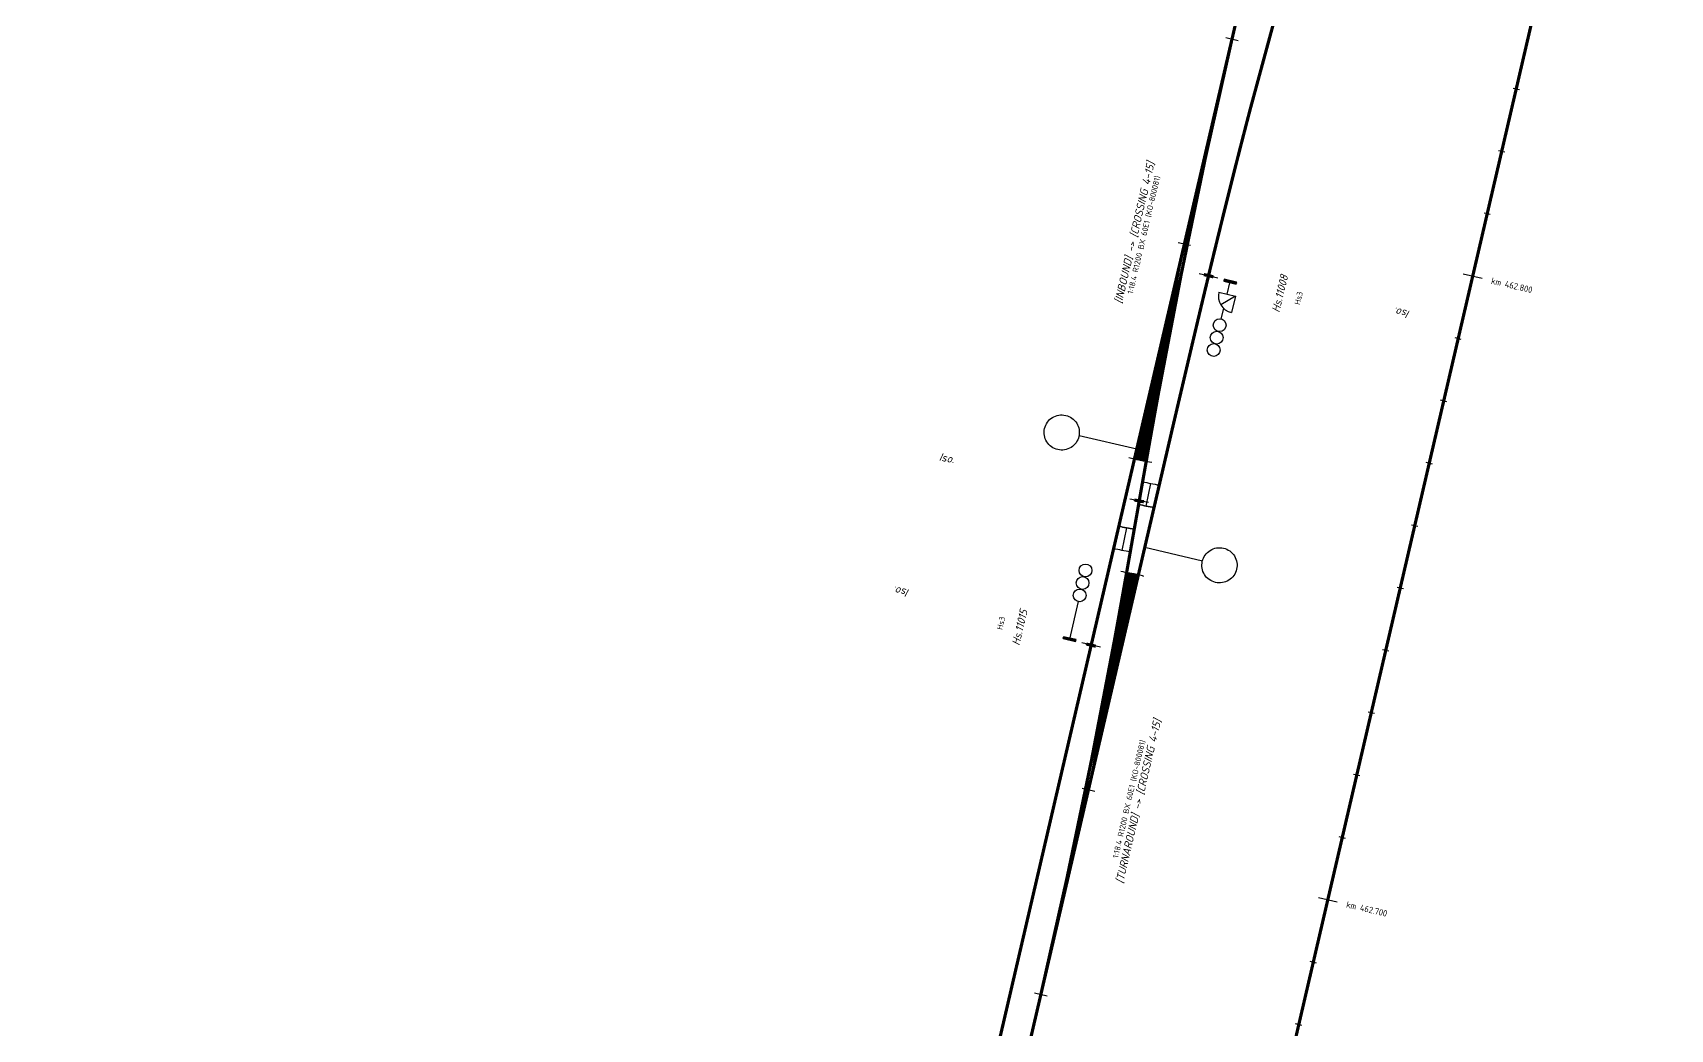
# Model space of a CAD drawing. Header units: metres. Extents: x 3897055 to 3898291, y -5462367 to -5461157.
# Drawn here: x 3897483.5 to 3897739.3, y -5461847 to -5461691.4 of the extents above; entities that cross this region are included whole.
import ezdxf
from ezdxf.enums import TextEntityAlignment as Align

# ---------------------------------------------------------------- set-up
doc = ezdxf.new("R2010")
doc.units = ezdxf.units.M
doc.linetypes.add('RC-SOLID', pattern=[1, 1])
doc.layers.get('0').update_dxf_attribs({"color": 211})
for name, color, linetype in [('JBTFE__INNSETTINGSPUNKT', 62, 'Continuous'), ('JBTFE_ANNOTATIONS_TVDSECTION', 7, 'Continuous'), ('JBTOB__INFO', 4, 'Continuous'), ('JBTOB__KO_SPV', 2, 'Continuous'), ('JBTOB__KO_SPV_KORTSVILLEPARTI_FRA_BK', 62, 'Continuous'), ('JBTOB__KO_SPV_LANGSVILLEPARTI_FRA_BK', 62, 'Continuous'), ('JBTOB__KO_SPV_SENTERLINJER', 62, 'Continuous'), ('JBTOB__NAVN', 2, 'Continuous'), ('JBTOB__SPV_TYPE', 2, 'Continuous'), ('JBTOB_KO_SPV', 2, 'Continuous'), ('JBTSI_SA_SKJ', 2, 'Continuous'), ('JBTSI_SA_SPF', 2, 'Continuous'), ('RC_SYMBOLFRAMES', 7, 'Continuous')]:
    doc.layers.add(name, color=color, linetype=linetype)
for name, color, linetype, true_color in [('JBTFE_ANNOTATIONS_MILEAGE', 2, 'Continuous', 0xffff00), ('JBTOB_KO_SPO', 2, 'Continuous', 0xffff00), ('JBTSI__INFO', 4, 'Continuous', 0x00ffff), ('JBTSI__NAVN', 2, 'Continuous', 0xffff00), ('JBTSI_SA_SIG', 2, 'Continuous', 0xffff00)]:
    doc.layers.add(name, color=color, linetype=linetype, true_color=true_color)
doc.styles.add('ISO', font='iso3098.shx')
doc.styles.add('RC-STANDARD', font='iso3098.shx')

# ---------------------------------------------------------------- blocks, each defined once
blk = doc.blocks.new('NO-BN-2D-JBTOB-CONNECTION-SWITCH-18.40-R1200-H-60E1-BX-1')
at = {"color": 0, "linetype": 'ByBlock', "lineweight": -2, "transparency": 16777216}
for p, q in [((0, 1), (0, -1)), ((0, 0), (32.83, 0)), ((32.83, 1), (32.83, -1))]:
    blk.add_line(p, q, dxfattribs=at)
at = {"color": 0, "linetype": 'Continuous', "lineweight": -2, "transparency": 16777216}
for p, q in [((32.86, 0), (32.86, 0)), ((33.13, 0), (33.14, 0.02)), ((33.4, 0), (33.43, 0.03)), ((33.67, 0), (33.71, 0.05)), ((33.94, 0), (34, 0.06)), ((34.2, 0), (34.28, 0.08)), ((34.47, 0), (34.57, 0.09)), ((34.74, 0), (34.85, 0.11)), ((35.01, 0), (35.14, 0.13)), ((35.28, 0), (35.42, 0.14)), ((35.55, 0), (35.71, 0.16)), ((35.82, 0), (35.99, 0.17)), ((36.09, 0), (36.28, 0.19)), ((36.36, 0), (36.56, 0.2)), ((36.63, 0), (36.85, 0.22)), ((36.9, 0), (37.13, 0.23)), ((37.17, 0), (37.42, 0.25)), ((37.44, 0), (37.7, 0.26)), ((37.71, 0), (37.99, 0.28)), ((37.98, 0), (38.27, 0.3)), ((38.25, 0), (38.56, 0.31)), ((38.52, 0), (38.84, 0.33)), ((38.78, 0), (39.13, 0.34)), ((39.05, 0), (39.41, 0.36)), ((39.32, 0), (39.7, 0.37)), ((39.59, 0), (39.98, 0.39)), ((39.86, 0), (40.27, 0.4)), ((40.13, 0), (40.55, 0.42)), ((40.4, 0), (40.84, 0.44)), ((40.67, 0), (41.12, 0.45)), ((40.94, 0), (41.41, 0.47)), ((41.21, 0), (41.69, 0.48)), ((41.48, 0), (41.98, 0.5)), ((41.75, 0), (42.26, 0.51)), ((42.02, 0), (42.55, 0.53)), ((42.29, 0), (42.83, 0.54)), ((42.56, 0), (43.12, 0.56)), ((42.83, 0), (43.4, 0.57)), ((43.1, 0), (43.69, 0.59)), ((43.36, 0), (43.97, 0.61)), ((43.63, 0), (44.26, 0.62)), ((43.9, 0), (44.54, 0.64)), ((44.17, 0), (44.82, 0.65)), ((44.44, 0), (45.11, 0.67)), ((44.71, 0), (45.39, 0.68)), ((44.98, 0), (45.68, 0.7)), ((45.25, 0), (45.96, 0.71)), ((45.52, 0), (46.25, 0.73)), ((45.79, 0), (46.53, 0.74)), ((46.06, 0), (46.82, 0.76)), ((46.33, 0), (47.1, 0.78)), ((46.6, 0), (47.39, 0.79)), ((46.87, 0), (47.67, 0.81)), ((47.14, 0), (47.96, 0.82)), ((47.41, 0), (48.24, 0.84)), ((47.68, 0), (48.53, 0.85)), ((47.94, 0), (48.81, 0.87)), ((48.21, 0), (49.1, 0.88)), ((48.48, 0), (49.38, 0.9)), ((48.75, 0), (49.67, 0.92)), ((49.02, 0), (49.95, 0.93)), ((49.29, 0), (50.24, 0.95)), ((49.56, 0), (50.52, 0.96)), ((49.83, 0), (50.81, 0.98)), ((50.1, 0), (51.09, 0.99)), ((50.37, 0), (51.38, 1.01)), ((50.64, 0), (51.66, 1.02)), ((50.91, 0), (51.95, 1.04)), ((51.18, 0), (52.23, 1.05)), ((51.45, 0), (52.52, 1.07)), ((51.72, 0), (52.8, 1.09)), ((51.99, 0), (53.09, 1.1)), ((52.26, 0), (53.37, 1.12)), ((52.52, 0), (53.66, 1.13)), ((52.79, 0), (53.94, 1.15)), ((53.06, 0), (54.23, 1.16)), ((53.33, 0), (54.51, 1.18)), ((53.6, 0), (54.8, 1.19)), ((53.87, 0), (55.08, 1.21)), ((54.14, 0), (55.37, 1.22)), ((54.41, 0), (55.65, 1.24)), ((54.68, 0), (55.94, 1.26)), ((54.95, 0), (56.22, 1.27)), ((55.22, 0), (56.51, 1.29)), ((55.49, 0), (56.79, 1.3)), ((55.76, 0), (57.08, 1.32)), ((56.03, 0), (57.36, 1.33)), ((56.3, 0), (57.64, 1.35)), ((56.57, 0), (57.93, 1.36)), ((56.84, 0), (58.21, 1.38)), ((57.1, 0), (58.5, 1.4)), ((57.37, 0), (58.78, 1.41)), ((57.64, 0), (59.07, 1.43)), ((57.91, 0), (59.35, 1.44)), ((58.18, 0), (59.64, 1.46)), ((58.45, 0), (59.92, 1.47)), ((58.72, 0), (60.21, 1.49)), ((58.99, 0), (60.49, 1.5)), ((59.26, 0), (60.78, 1.52)), ((59.53, 0), (61.06, 1.53)), ((59.8, 0), (61.35, 1.55)), ((60.07, 0), (61.63, 1.57)), ((60.34, 0), (61.92, 1.58)), ((60.61, 0), (62.2, 1.6)), ((60.88, 0), (62.49, 1.61)), ((61.15, 0), (62.77, 1.63)), ((61.41, 0), (63.06, 1.64)), ((61.68, 0), (63.34, 1.66)), ((61.95, 0), (63.63, 1.67)), ((62.22, 0), (63.91, 1.69)), ((62.49, 0), (64.2, 1.7)), ((62.76, 0), (64.48, 1.72)), ((63.03, 0), (64.77, 1.74)), ((63.3, 0), (65.05, 1.75)), ((63.57, 0), (65.34, 1.77)), ((63.84, 0), (65.62, 1.78)), ((64.11, 0), (65.91, 1.8)), ((64.38, 0), (66.19, 1.81)), ((64.65, 0), (66.48, 1.83)), ((64.92, 0), (66.76, 1.84)), ((65.19, 0), (67.05, 1.86)), ((65.46, 0), (67.21, 1.76)), ((65.73, 0), (67.23, 1.5)), ((65.99, 0), (67.24, 1.24)), ((66.26, 0), (67.24, 0.98)), ((66.53, 0), (67.25, 0.72)), ((66.8, 0), (67.26, 0.45)), ((67.07, 0), (67.26, 0.18))]:
    blk.add_line(p, q, dxfattribs=at)
at = {"color": 0, "linetype": 'ByBlock', "lineweight": -2, "transparency": 16777216, "flags": 128}
for points in [[(32.83, 0), (67.26, 0, 0.013574), (67.21, 1.87)], [(67.26, 0, 0.013574), (67.21, 1.87), (67.21, 1.87, -0.013574), (67.26, 0)]]:
    blk.add_lwpolyline(points, format="xyb", close=True, dxfattribs=at)
at = {"color": 0, "linetype": 'ByBlock', "lineweight": -2, "transparency": 16777216}
for start, end in [(0, 4.6108), (358.5, 0)]:
    blk.add_arc((32.83, 0), 34.43, start, end, dxfattribs=at)
at = {"layer": 'JBTOB__KO_SPV_KORTSVILLEPARTI_FRA_BK', "linetype": 'ByBlock', "lineweight": -2, "transparency": 16777216}
blk.add_line((78.02, 1.23), (81.62, 1.32), dxfattribs=at)
at = {"layer": 'JBTOB__KO_SPV_KORTSVILLEPARTI_FRA_BK', "linetype": 'ByBlock', "lineweight": -2, "transparency": 16777216, "flags": 128}
blk.add_lwpolyline([(78.04, 0, 0.013574), (77.97, 2.45), (81.57, 2.65, -0.013574), (81.64, 0)], format="xyb", close=True, dxfattribs=at)
at = {"layer": 'JBTOB__KO_SPV_LANGSVILLEPARTI_FRA_BK', "linetype": 'ByBlock', "lineweight": -2, "transparency": 16777216, "flags": 128}
blk.add_lwpolyline([(67.26, 0, 0.013574), (67.21, 1.87), (77.97, 2.45, -0.013574), (78.04, 0)], format="xyb", close=True, dxfattribs=at)
at = {"layer": 'JBTOB__KO_SPV_SENTERLINJER', "linetype": 'ByBlock', "lineweight": -2, "transparency": 16777216, "flags": 128}
blk.add_lwpolyline([(0, 0, 0.013897), (67.21, 1.87), (67.21, 1.87)], format="xyb", dxfattribs=at)
blk.add_lwpolyline([(0, 0), (67.26, 0)], dxfattribs=at)
blk = doc.blocks.new('*Z5')
at = {"layer": 'JBTOB__KO_SPV', "color": 0, "linetype": 'ByBlock', "lineweight": -2, "transparency": 16777216}
blk.add_blockref('NO-BN-2D-JBTOB-CONNECTION-SWITCH-18.40-R1200-H-60E1-BX-1', (0, 0), dxfattribs=at)
at = {"layer": 'JBTOB__INFO', "color": 0, "linetype": 'ByBlock', "lineweight": -2, "transparency": 16777216, "style": 'ISO'}
blk.add_attdef('OBJEKTINFO', text='', height=0.9, dxfattribs=at).set_placement((32.829, -11), align=Align.MIDDLE_CENTER)
at = {"layer": 'JBTOB__NAVN', "color": 0, "linetype": 'ByBlock', "lineweight": -2, "transparency": 16777216, "style": 'ISO', "oblique": 15}
blk.add_attdef('OBJEKTNAVN', text='', height=1.25, dxfattribs=at).set_placement((32.829, -8), align=Align.MIDDLE_CENTER)
at = {"layer": 'JBTOB__SPV_TYPE', "color": 0, "linetype": 'ByBlock', "lineweight": -2, "transparency": 16777216, "style": 'ISO'}
blk.add_attdef('BETEGNELSE', text='', height=0.9, dxfattribs=at).set_placement((32.829, -6.5), align=Align.MIDDLE_CENTER)
blk = doc.blocks.new('NO-BN-2D-JBTOB-CONNECTION-SWITCH-18.40-R1200-H-60E1-BX-3')
at = {"color": 0, "linetype": 'Continuous', "lineweight": -2, "transparency": 16777216}
for p, q in [((-53.06, 0), (-54.23, -1.16)), ((-52.52, 0), (-53.66, -1.13)), ((-52.26, 0), (-53.37, -1.12)), ((-51.99, 0), (-53.09, -1.1)), ((-51.72, 0), (-52.8, -1.09)), ((-51.45, 0), (-52.52, -1.07)), ((-51.18, 0), (-52.23, -1.05)), ((-50.91, 0), (-51.95, -1.04)), ((-50.64, 0), (-51.66, -1.02)), ((-50.37, 0), (-51.38, -1.01)), ((-50.1, 0), (-51.09, -0.99)), ((-49.83, 0), (-50.81, -0.98)), ((-49.56, 0), (-50.52, -0.96)), ((-49.29, 0), (-50.24, -0.95)), ((-49.02, 0), (-49.95, -0.93)), ((-48.75, 0), (-49.67, -0.92)), ((-48.48, 0), (-49.38, -0.9)), ((-48.21, 0), (-49.1, -0.88)), ((-47.94, 0), (-48.81, -0.87)), ((-47.68, 0), (-48.53, -0.85)), ((-47.41, 0), (-48.24, -0.84)), ((-47.14, 0), (-47.96, -0.82)), ((-46.87, 0), (-47.67, -0.81)), ((-46.6, 0), (-47.39, -0.79)), ((-46.33, 0), (-47.1, -0.78)), ((-46.06, 0), (-46.82, -0.76)), ((-45.79, 0), (-46.53, -0.74)), ((-45.52, 0), (-46.25, -0.73)), ((-45.25, 0), (-45.96, -0.71)), ((-44.98, 0), (-45.68, -0.7)), ((-44.71, 0), (-45.39, -0.68)), ((-44.44, 0), (-45.11, -0.67)), ((-44.17, 0), (-44.82, -0.65)), ((-43.9, 0), (-44.54, -0.64)), ((-43.63, 0), (-44.26, -0.62)), ((-43.36, 0), (-43.97, -0.61)), ((-43.1, 0), (-43.69, -0.59)), ((-42.83, 0), (-43.4, -0.57)), ((-42.56, 0), (-43.12, -0.56)), ((-42.29, 0), (-42.83, -0.54)), ((-37.98, 0), (-38.27, -0.3)), ((-37.44, 0), (-37.7, -0.26)), ((-37.17, 0), (-37.42, -0.25)), ((-36.9, 0), (-37.13, -0.23)), ((-36.63, 0), (-36.85, -0.22)), ((-36.36, 0), (-36.56, -0.2)), ((-36.09, 0), (-36.28, -0.19)), ((-35.82, 0), (-35.99, -0.17)), ((-35.55, 0), (-35.71, -0.16)), ((-35.28, 0), (-35.42, -0.14)), ((-34.74, 0), (-34.85, -0.11)), ((-66.8, 0), (-67.26, -0.45)), ((-67.07, 0), (-67.26, -0.18)), ((-66.53, 0), (-67.25, -0.72)), ((-65.99, 0), (-67.24, -1.24)), ((-66.26, 0), (-67.24, -0.98)), ((-65.73, 0), (-67.23, -1.5)), ((-65.46, 0), (-67.21, -1.76)), ((-65.19, 0), (-67.05, -1.86)), ((-64.92, 0), (-66.76, -1.84)), ((-64.65, 0), (-66.48, -1.83)), ((-64.38, 0), (-66.19, -1.81)), ((-64.11, 0), (-65.91, -1.8)), ((-63.84, 0), (-65.62, -1.78)), ((-63.57, 0), (-65.34, -1.77)), ((-63.3, 0), (-65.05, -1.75)), ((-63.03, 0), (-64.77, -1.74)), ((-62.76, 0), (-64.48, -1.72)), ((-62.49, 0), (-64.2, -1.7)), ((-62.22, 0), (-63.91, -1.69)), ((-61.95, 0), (-63.63, -1.67)), ((-61.68, 0), (-63.34, -1.66)), ((-61.41, 0), (-63.06, -1.64)), ((-61.15, 0), (-62.77, -1.63)), ((-60.88, 0), (-62.49, -1.61)), ((-60.61, 0), (-62.2, -1.6)), ((-60.34, 0), (-61.92, -1.58)), ((-60.07, 0), (-61.63, -1.57)), ((-59.8, 0), (-61.35, -1.55)), ((-59.53, 0), (-61.06, -1.53)), ((-59.26, 0), (-60.78, -1.52)), ((-58.99, 0), (-60.49, -1.5)), ((-58.72, 0), (-60.21, -1.49)), ((-58.45, 0), (-59.92, -1.47)), ((-58.18, 0), (-59.64, -1.46)), ((-57.91, 0), (-59.35, -1.44)), ((-57.64, 0), (-59.07, -1.43)), ((-57.37, 0), (-58.78, -1.41)), ((-57.1, 0), (-58.5, -1.4)), ((-56.84, 0), (-58.21, -1.38)), ((-56.57, 0), (-57.93, -1.36)), ((-56.3, 0), (-57.64, -1.35)), ((-56.03, 0), (-57.36, -1.33)), ((-55.76, 0), (-57.08, -1.32)), ((-55.49, 0), (-56.79, -1.3)), ((-55.22, 0), (-56.51, -1.29)), ((-54.95, 0), (-56.22, -1.27)), ((-54.68, 0), (-55.94, -1.26)), ((-54.41, 0), (-55.65, -1.24)), ((-54.14, 0), (-55.37, -1.22)), ((-53.87, 0), (-55.08, -1.21)), ((-53.6, 0), (-54.8, -1.19)), ((-53.33, 0), (-54.51, -1.18)), ((-52.79, 0), (-53.94, -1.15)), ((-42.02, 0), (-42.55, -0.53)), ((-41.75, 0), (-42.26, -0.51)), ((-41.48, 0), (-41.98, -0.5)), ((-41.21, 0), (-41.69, -0.48)), ((-40.94, 0), (-41.41, -0.47)), ((-40.67, 0), (-41.12, -0.45)), ((-40.4, 0), (-40.84, -0.44)), ((-40.13, 0), (-40.55, -0.42)), ((-39.86, 0), (-40.27, -0.4)), ((-39.59, 0), (-39.98, -0.39)), ((-39.32, 0), (-39.7, -0.37)), ((-39.05, 0), (-39.41, -0.36)), ((-38.78, 0), (-39.13, -0.34)), ((-38.52, 0), (-38.84, -0.33)), ((-38.25, 0), (-38.56, -0.31)), ((-37.71, 0), (-37.99, -0.28)), ((-35.01, 0), (-35.14, -0.13)), ((-34.47, 0), (-34.57, -0.09)), ((-34.2, 0), (-34.28, -0.08)), ((-33.94, 0), (-34, -0.06)), ((-33.67, 0), (-33.71, -0.05)), ((-33.4, 0), (-33.43, -0.03)), ((-33.13, 0), (-33.14, -0.02)), ((-32.86, 0), (-32.86, 0))]:
    blk.add_line(p, q, dxfattribs=at)
at = {"color": 0, "linetype": 'ByBlock', "lineweight": -2, "transparency": 16777216}
for p, q in [((-32.83, -1), (-32.83, 1)), ((0, 0), (-32.83, 0)), ((0, -1), (0, 1))]:
    blk.add_line(p, q, dxfattribs=at)
at = {"color": 0, "linetype": 'ByBlock', "lineweight": -2, "transparency": 16777216, "flags": 128}
for points in [[(-32.83, 0), (-67.26, 0, 0.013574), (-67.21, -1.87)], [(-67.26, 0, 0.013574), (-67.21, -1.87), (-67.21, -1.87, -0.013574), (-67.26, 0)]]:
    blk.add_lwpolyline(points, format="xyb", close=True, dxfattribs=at)
at = {"color": 0, "linetype": 'ByBlock', "lineweight": -2, "transparency": 16777216}
for start, end in [(178.5, 180), (180, 184.6108)]:
    blk.add_arc((-32.83, 0), 34.43, start, end, dxfattribs=at)
at = {"layer": 'JBTOB__KO_SPV_KORTSVILLEPARTI_FRA_BK', "linetype": 'ByBlock', "lineweight": -2, "transparency": 16777216}
blk.add_line((-78.02, -1.23), (-81.62, -1.32), dxfattribs=at)
at = {"layer": 'JBTOB__KO_SPV_KORTSVILLEPARTI_FRA_BK', "linetype": 'ByBlock', "lineweight": -2, "transparency": 16777216, "flags": 128}
blk.add_lwpolyline([(-78.04, 0, 0.013574), (-77.97, -2.45), (-81.57, -2.65, -0.013574), (-81.64, 0)], format="xyb", close=True, dxfattribs=at)
at = {"layer": 'JBTOB__KO_SPV_LANGSVILLEPARTI_FRA_BK', "linetype": 'ByBlock', "lineweight": -2, "transparency": 16777216, "flags": 128}
blk.add_lwpolyline([(-67.26, 0, 0.013574), (-67.21, -1.87), (-77.97, -2.45, -0.013574), (-78.04, 0)], format="xyb", close=True, dxfattribs=at)
at = {"layer": 'JBTOB__KO_SPV_SENTERLINJER', "linetype": 'ByBlock', "lineweight": -2, "transparency": 16777216, "flags": 128}
blk.add_lwpolyline([(0, 0), (-67.26, 0)], dxfattribs=at)
blk.add_lwpolyline([(0, 0, 0.013897), (-67.21, -1.87), (-67.21, -1.87)], format="xyb", dxfattribs=at)
blk = doc.blocks.new('*Z10')
at = {"layer": 'JBTOB__KO_SPV', "color": 0, "linetype": 'ByBlock', "lineweight": -2, "transparency": 16777216}
blk.add_blockref('NO-BN-2D-JBTOB-CONNECTION-SWITCH-18.40-R1200-H-60E1-BX-3', (0, 0), dxfattribs=at)
at = {"layer": 'JBTOB__INFO', "color": 0, "linetype": 'ByBlock', "lineweight": -2, "transparency": 16777216, "style": 'ISO'}
blk.add_attdef('OBJEKTINFO', text='', height=0.9, dxfattribs=at).set_placement((-32.829, 11), align=Align.MIDDLE_CENTER)
at = {"layer": 'JBTOB__NAVN', "color": 0, "linetype": 'ByBlock', "lineweight": -2, "transparency": 16777216, "style": 'ISO', "oblique": 15}
blk.add_attdef('OBJEKTNAVN', text='', height=1.25, dxfattribs=at).set_placement((-32.829, 8), align=Align.MIDDLE_CENTER)
at = {"layer": 'JBTOB__SPV_TYPE', "color": 0, "linetype": 'ByBlock', "lineweight": -2, "transparency": 16777216, "style": 'ISO'}
blk.add_attdef('BETEGNELSE', text='', height=0.9, dxfattribs=at).set_placement((-32.829, 6.5), align=Align.MIDDLE_CENTER)
blk = doc.blocks.new('NO-BN-2D-JBTSI-TOGDETEKSJON-EN-STREK-ISOLERT-SKJOET')
at = {"color": 0, "linetype": 'ByBlock', "lineweight": -2, "transparency": 16777216}
blk.add_line((0, -2.25), (0, 0.75), dxfattribs=at)
blk = doc.blocks.new('NO-BN-2D-INSERTION-POINT')
at = {"layer": 'JBTFE__INNSETTINGSPUNKT', "linetype": 'ByBlock', "lineweight": -2, "transparency": 16777216}
for p, q in [((-0.05, 0), (0.05, 0)), ((0, -0.05), (0, 0.05))]:
    blk.add_line(p, q, dxfattribs=at)
blk.add_circle((0, 0), 0.05, dxfattribs=at)
blk = doc.blocks.new('*Z29')
at = {"color": 0, "linetype": 'ByBlock', "lineweight": -2, "transparency": 16777216}
blk.add_blockref('NO-BN-2D-INSERTION-POINT', (0, 0), dxfattribs=at)
at = {"color": 0, "linetype": 'ByBlock', "lineweight": -2, "transparency": 16777216, "rotation": 0.09063775686572008}
blk.add_blockref('NO-BN-2D-JBTSI-TOGDETEKSJON-EN-STREK-ISOLERT-SKJOET', (0, 0), dxfattribs=at)
at = {"layer": 'JBTSI__INFO', "color": 0, "linetype": 'ByBlock', "lineweight": -2, "transparency": 16777216, "style": 'ISO'}
blk.add_attdef('OBJEKTINFO', text='', height=0.9, rotation=270, dxfattribs=at).set_placement((-1.4, 30), align=Align.MIDDLE_CENTER)
at = {"layer": 'JBTSI__NAVN', "color": 0, "linetype": 'ByBlock', "lineweight": -2, "transparency": 16777216, "style": 'ISO', "oblique": 15}
blk.add_attdef('OBJEKTNAVN', text='', height=1.25, rotation=270, dxfattribs=at).set_placement((1.4, 30), align=Align.MIDDLE_CENTER)
blk = doc.blocks.new('*Z30')
at = {"color": 0, "linetype": 'ByBlock', "lineweight": -2, "transparency": 16777216}
blk.add_blockref('NO-BN-2D-INSERTION-POINT', (0, 0), dxfattribs=at)
at = {"color": 0, "linetype": 'ByBlock', "lineweight": -2, "transparency": 16777216, "rotation": 179.9999999109757}
blk.add_blockref('NO-BN-2D-JBTSI-TOGDETEKSJON-EN-STREK-ISOLERT-SKJOET', (0, 0), dxfattribs=at)
at = {"layer": 'JBTSI__INFO', "color": 0, "linetype": 'ByBlock', "lineweight": -2, "transparency": 16777216, "style": 'ISO'}
blk.add_attdef('OBJEKTINFO', text='', height=0.9, rotation=270, dxfattribs=at).set_placement((-1.4, -30), align=Align.MIDDLE_CENTER)
at = {"layer": 'JBTSI__NAVN', "color": 0, "linetype": 'ByBlock', "lineweight": -2, "transparency": 16777216, "style": 'ISO', "oblique": 15}
blk.add_attdef('OBJEKTNAVN', text='', height=1.25, rotation=270, dxfattribs=at).set_placement((1.4, -30), align=Align.MIDDLE_CENTER)
blk = doc.blocks.new('*Z56')
at = {"layer": 'RC_SYMBOLFRAMES', "color": 0, "linetype": 'Continuous', "transparency": 16777216}
blk.add_lwpolyline([(0, 12), (0, 2.75)], dxfattribs=at)
blk.add_lwpolyline([(-0.1, 2.75, -0.414214), (2.65, 0), (2.65, 0, -0.414214), (-0.1, -2.75, -0.414214), (-2.85, 0), (-2.85, 0, -0.414214), (-0.1, 2.75)], format="xyb", close=True, dxfattribs=at)
at = {"layer": 'JBTSI__INFO', "color": 0, "linetype": 'ByBlock', "lineweight": -2, "transparency": 16777216, "style": 'ISO'}
blk.add_attdef('OBJEKTINFO', text='', height=0.9, rotation=270, dxfattribs=at).set_placement((-1.4, -30), align=Align.MIDDLE_CENTER)
at = {"layer": 'JBTSI__NAVN', "color": 0, "linetype": 'ByBlock', "lineweight": -2, "transparency": 16777216, "style": 'ISO', "oblique": 15}
blk.add_attdef('OBJEKTNAVN', text='', height=1.25, rotation=270, dxfattribs=at).set_placement((1.4, -30), align=Align.MIDDLE_CENTER)
blk = doc.blocks.new('*Z57')
at = {"color": 0, "linetype": 'ByBlock', "lineweight": -2, "transparency": 16777216}
for name in ['NO-BN-2D-INSERTION-POINT', 'NO-BN-2D-JBTSI-TOGDETEKSJON-EN-STREK-ISOLERT-SKJOET']:
    blk.add_blockref(name, (0, 0), dxfattribs=at)
at = {"layer": 'JBTSI__INFO', "color": 0, "linetype": 'ByBlock', "lineweight": -2, "transparency": 16777216, "style": 'ISO'}
blk.add_attdef('OBJEKTINFO', text='', height=0.9, rotation=270, dxfattribs=at).set_placement((-1.4, 30), align=Align.MIDDLE_CENTER)
at = {"layer": 'JBTSI__NAVN', "color": 0, "linetype": 'ByBlock', "lineweight": -2, "transparency": 16777216, "style": 'ISO', "oblique": 15}
blk.add_attdef('OBJEKTNAVN', text='', height=1.25, rotation=270, dxfattribs=at).set_placement((1.4, 30), align=Align.MIDDLE_CENTER)
blk = doc.blocks.new('*Z58', base_point=(304770.23, 6702976.87))
at = {"color": 0}
for p, q in [((304810.61, 6703042.57), (304811.23, 6703041.79)), ((304802.81, 6703036.31), (304803.44, 6703035.53)), ((304794.39, 6703030.82), (304796.27, 6703028.48)), ((304787.23, 6703023.78), (304787.85, 6703023)), ((304779.43, 6703017.51), (304780.06, 6703016.73)), ((304771.64, 6703011.24), (304772.26, 6703010.47)), ((304763.84, 6703004.98), (304764.47, 6703004.2)), ((304756.05, 6702998.71), (304756.68, 6702997.93)), ((304748.26, 6702992.45), (304748.88, 6702991.67)), ((304740.46, 6702986.18), (304741.09, 6702985.4)), ((304732.67, 6702979.92), (304733.3, 6702979.14)), ((304724.88, 6702973.65), (304725.5, 6702972.87)), ((304716.46, 6702968.16), (304718.34, 6702965.82)), ((304709.29, 6702961.12), (304709.92, 6702960.34)), ((304701.5, 6702954.85), (304702.12, 6702954.07)), ((304693.7, 6702948.59), (304694.33, 6702947.81))]:
    blk.add_line(p, q, dxfattribs=at)
at = {"color": 0, "char_height": 1, "attachment_point": 4, "rotation": 128.7992, "style": 'RC-STANDARD'}
for s, insert in [('km 462.700', (304793.45, 6703031.99)), ('km 462.800', (304715.52, 6702969.33))]:
    blk.add_mtext(s, dxfattribs=dict(at, insert=insert))
blk = doc.blocks.new('NO-BN-2D-JBTSI-SIGNAL-20-HS3')
at = {"color": 0, "linetype": 'ByBlock', "lineweight": -2, "transparency": 16777216}
blk.add_line((0, 6), (0, 0), dxfattribs=at)
at = {"color": 0, "linetype": 'Continuous', "lineweight": -2, "transparency": 16777216}
for p, q in [((-0.71, -0.15), (-1, 0.14)), ((-0.76, -0.15), (-1, 0.09)), ((-0.8, -0.15), (-1, 0.05)), ((-0.85, -0.15), (-1, 0)), ((-0.67, -0.15), (-0.97, 0.15)), ((-0.62, -0.15), (-0.92, 0.15)), ((-0.58, -0.15), (-0.88, 0.15)), ((-0.53, -0.15), (-0.83, 0.15)), ((-0.49, -0.15), (-0.79, 0.15)), ((-0.44, -0.15), (-0.74, 0.15)), ((-0.4, -0.15), (-0.7, 0.15)), ((-0.35, -0.15), (-0.65, 0.15)), ((-0.31, -0.15), (-0.61, 0.15)), ((-0.26, -0.15), (-0.56, 0.15)), ((-0.22, -0.15), (-0.52, 0.15)), ((-0.17, -0.15), (-0.47, 0.15)), ((-0.13, -0.15), (-0.43, 0.15)), ((-0.08, -0.15), (-0.38, 0.15)), ((-0.04, -0.15), (-0.34, 0.15)), ((0.01, -0.15), (-0.29, 0.15)), ((0.05, -0.15), (-0.25, 0.15)), ((0.1, -0.15), (-0.2, 0.15)), ((0.14, -0.15), (-0.16, 0.15)), ((0.18, -0.15), (-0.12, 0.15)), ((0.23, -0.15), (-0.07, 0.15)), ((0.27, -0.15), (-0.03, 0.15)), ((0.32, -0.15), (0.02, 0.15)), ((0.36, -0.15), (0.06, 0.15)), ((0.41, -0.15), (0.11, 0.15)), ((0.45, -0.15), (0.15, 0.15)), ((0.5, -0.15), (0.2, 0.15)), ((0.54, -0.15), (0.24, 0.15)), ((0.59, -0.15), (0.29, 0.15)), ((0.63, -0.15), (0.33, 0.15)), ((0.68, -0.15), (0.38, 0.15)), ((0.72, -0.15), (0.42, 0.15)), ((0.77, -0.15), (0.47, 0.15)), ((0.81, -0.15), (0.51, 0.15)), ((0.86, -0.15), (0.56, 0.15)), ((0.9, -0.15), (0.6, 0.15)), ((0.95, -0.15), (0.65, 0.15)), ((0.99, -0.15), (0.69, 0.15)), ((1, -0.11), (0.74, 0.15)), ((1, -0.07), (0.78, 0.15)), ((1, -0.02), (0.83, 0.15)), ((1, 0.02), (0.87, 0.15)), ((1, 0.07), (0.92, 0.15)), ((1, 0.11), (0.96, 0.15)), ((-0.89, -0.15), (-1, -0.04)), ((-0.94, -0.15), (-1, -0.09)), ((-0.98, -0.15), (-1, -0.13))]:
    blk.add_line(p, q, dxfattribs=at)
at = {"color": 0, "linetype": 'ByBlock', "lineweight": -2, "transparency": 16777216}
blk.add_lwpolyline([(1, -0.15), (1, 0.15), (-1, 0.15), (-1, -0.15)], close=True, dxfattribs=at)
for centre in [(0, 11), (0, 9), (0, 7)]:
    blk.add_circle(centre, 1, dxfattribs=at)
blk = doc.blocks.new('*Z73')
at = {"color": 0, "linetype": 'ByBlock', "lineweight": -2, "transparency": 16777216, "rotation": 269.9999999997398}
blk.add_blockref('NO-BN-2D-JBTSI-SIGNAL-20-HS3', (0, 0), dxfattribs=at)
at = {"color": 0, "linetype": 'ByBlock', "lineweight": -2, "transparency": 16777216}
blk.add_blockref('NO-BN-2D-INSERTION-POINT', (0, 0), dxfattribs=at)
at = {"layer": 'JBTSI__INFO', "color": 0, "linetype": 'ByBlock', "lineweight": -2, "transparency": 16777216, "style": 'ISO'}
blk.add_attdef('OBJEKTINFO', text='', height=0.9, dxfattribs=at).set_placement((0, 11), align=Align.MIDDLE_CENTER)
at = {"layer": 'JBTSI__NAVN', "color": 0, "linetype": 'ByBlock', "lineweight": -2, "transparency": 16777216, "style": 'ISO', "oblique": 15}
blk.add_attdef('OBJEKTNAVN', text='', height=1.25, dxfattribs=at).set_placement((0, 8), align=Align.MIDDLE_CENTER)
blk = doc.blocks.new('NO-BN-2D-JBTSI-SIGNAL-20-HS3-DS')
at = {"color": 0, "linetype": 'ByBlock', "lineweight": -2, "transparency": 16777216}
for p, q in [((0, 6), (0, 4.31)), ((-1.33, 2), (-1.33, 4.67)), ((-1.33, 2), (0.55, 3.89)), ((1.33, 2), (-1.33, 2)), ((0, 2), (0, 0))]:
    blk.add_line(p, q, dxfattribs=at)
at = {"color": 0, "linetype": 'Continuous', "lineweight": -2, "transparency": 16777216}
for p, q in [((-0.71, -0.15), (-1, 0.14)), ((-0.76, -0.15), (-1, 0.09)), ((-0.8, -0.15), (-1, 0.05)), ((-0.85, -0.15), (-1, 0)), ((-0.67, -0.15), (-0.97, 0.15)), ((-0.62, -0.15), (-0.92, 0.15)), ((-0.58, -0.15), (-0.88, 0.15)), ((-0.53, -0.15), (-0.83, 0.15)), ((-0.49, -0.15), (-0.79, 0.15)), ((-0.44, -0.15), (-0.74, 0.15)), ((-0.4, -0.15), (-0.7, 0.15)), ((-0.35, -0.15), (-0.65, 0.15)), ((-0.31, -0.15), (-0.61, 0.15)), ((-0.26, -0.15), (-0.56, 0.15)), ((-0.22, -0.15), (-0.52, 0.15)), ((-0.17, -0.15), (-0.47, 0.15)), ((-0.13, -0.15), (-0.43, 0.15)), ((-0.08, -0.15), (-0.38, 0.15)), ((-0.04, -0.15), (-0.34, 0.15)), ((0.01, -0.15), (-0.29, 0.15)), ((0.05, -0.15), (-0.25, 0.15)), ((0.1, -0.15), (-0.2, 0.15)), ((0.14, -0.15), (-0.16, 0.15)), ((0.18, -0.15), (-0.12, 0.15)), ((0.23, -0.15), (-0.07, 0.15)), ((0.27, -0.15), (-0.03, 0.15)), ((0.32, -0.15), (0.02, 0.15)), ((0.36, -0.15), (0.06, 0.15)), ((0.41, -0.15), (0.11, 0.15)), ((0.45, -0.15), (0.15, 0.15)), ((0.5, -0.15), (0.2, 0.15)), ((0.54, -0.15), (0.24, 0.15)), ((0.59, -0.15), (0.29, 0.15)), ((0.63, -0.15), (0.33, 0.15)), ((0.68, -0.15), (0.38, 0.15)), ((0.72, -0.15), (0.42, 0.15)), ((0.77, -0.15), (0.47, 0.15)), ((0.81, -0.15), (0.51, 0.15)), ((0.86, -0.15), (0.56, 0.15)), ((0.9, -0.15), (0.6, 0.15)), ((0.95, -0.15), (0.65, 0.15)), ((0.99, -0.15), (0.69, 0.15)), ((1, -0.11), (0.74, 0.15)), ((1, -0.07), (0.78, 0.15)), ((1, -0.02), (0.83, 0.15)), ((1, 0.02), (0.87, 0.15)), ((1, 0.07), (0.92, 0.15)), ((1, 0.11), (0.96, 0.15)), ((-0.89, -0.15), (-1, -0.04)), ((-0.94, -0.15), (-1, -0.09)), ((-0.98, -0.15), (-1, -0.13))]:
    blk.add_line(p, q, dxfattribs=at)
at = {"color": 0, "linetype": 'ByBlock', "lineweight": -2, "transparency": 16777216}
blk.add_lwpolyline([(1, -0.15), (1, 0.15), (-1, 0.15), (-1, -0.15)], close=True, dxfattribs=at)
for centre in [(0, 11), (0, 9), (0, 7)]:
    blk.add_circle(centre, 1, dxfattribs=at)
blk.add_arc((-1.33, 2), 2.67, 0, 90, dxfattribs=at)
blk = doc.blocks.new('*Z86')
at = {"color": 0, "linetype": 'ByBlock', "lineweight": -2, "transparency": 16777216, "rotation": 89.99999989282975}
blk.add_blockref('NO-BN-2D-JBTSI-SIGNAL-20-HS3-DS', (0, 0), dxfattribs=at)
at = {"color": 0, "linetype": 'ByBlock', "lineweight": -2, "transparency": 16777216}
blk.add_blockref('NO-BN-2D-INSERTION-POINT', (0, 0), dxfattribs=at)
at = {"layer": 'JBTSI__INFO', "color": 0, "linetype": 'ByBlock', "lineweight": -2, "transparency": 16777216, "style": 'ISO'}
blk.add_attdef('OBJEKTINFO', text='', height=0.9, dxfattribs=at).set_placement((0, -11), align=Align.MIDDLE_CENTER)
at = {"layer": 'JBTSI__NAVN', "color": 0, "linetype": 'ByBlock', "lineweight": -2, "transparency": 16777216, "style": 'ISO', "oblique": 15}
blk.add_attdef('OBJEKTNAVN', text='', height=1.25, dxfattribs=at).set_placement((0, -8), align=Align.MIDDLE_CENTER)
blk = doc.blocks.new('*Z92')
at = {"layer": 'RC_SYMBOLFRAMES', "color": 0, "linetype": 'Continuous', "transparency": 16777216}
blk.add_lwpolyline([(-0.1, 2.75, -0.414214), (2.65, 0), (2.65, 0, -0.414214), (-0.1, -2.75, -0.414214), (-2.85, 0), (-2.85, 0, -0.414214), (-0.1, 2.75)], format="xyb", close=True, dxfattribs=at)
blk.add_lwpolyline([(0, -12), (0, -2.75)], dxfattribs=at)
at = {"layer": 'JBTSI__INFO', "linetype": 'ByBlock', "lineweight": -2, "transparency": 16777216, "style": 'ISO'}
blk.add_attdef('OBJEKTINFO', text='', height=0.9, rotation=270, dxfattribs=at).set_placement((-1.4, 30), align=Align.MIDDLE_CENTER)
at = {"layer": 'JBTSI__NAVN', "color": 0, "linetype": 'ByBlock', "lineweight": -2, "transparency": 16777216, "style": 'ISO', "oblique": 15}
blk.add_attdef('OBJEKTNAVN', text='', height=1.25, rotation=270, dxfattribs=at).set_placement((1.4, 30), align=Align.MIDDLE_CENTER)
blk = doc.blocks.new('*Z164', base_point=(3897661.26, -5461761.94))
at = {"color": 8, "linetype": 'RC-SOLID', "ltscale": 5, "true_color": 0x808080, "transparency": 33554687, "const_width": 0.5, "flags": 128}
for points in [[(3897665.08, -5461915.93), (3897762.19, -5461498.09)], [(3897655.95, -5461756.44), (3897674.36, -5461677.2)], [(3897655.95, -5461756.44), (3897670.82, -5461692.43)], [(3897648.84, -5461787.03), (3897655.95, -5461756.44)]]:
    blk.add_lwpolyline(points, dxfattribs=at)
for points in [[(3897667.17, -5461729.33, -0.000133), (3897667.44, -5461728.19, -0.001252), (3897669.48, -5461719.86, -0.001531), (3897671.56, -5461711.55, -0.001809), (3897673.7, -5461703.25, -0.013789), (3897690.65, -5461645, -0.001809), (3897693.3, -5461636.85, -0.001531), (3897696, -5461628.72, -0.001252), (3897698.76, -5461620.6, -0.000974), (3897701.54, -5461612.5, -0.000696), (3897704.36, -5461604.4, -0.000417), (3897707.19, -5461596.31, -0.000139), (3897710.03, -5461588.22), (3897722.73, -5461552.09)], [(3897656.34, -5461764.51, -0.000183), (3897657.26, -5461759.32, -0.000625), (3897658.31, -5461753.41, -0.001042), (3897659.38, -5461747.51, -0.01172), (3897670.82, -5461692.43)]]:
    blk.add_lwpolyline(points, format="xyb", dxfattribs=at)
at = {"color": 5, "linetype": 'RC-SOLID', "ltscale": 5, "true_color": 0x0000ff, "transparency": 33554687, "const_width": 0.5, "flags": 128}
for points in [[(3897657.21, -5461771.75), (3897659.58, -5461761.56, -0.000139), (3897661.52, -5461753.21, -0.000417), (3897663.48, -5461744.87, -0.000696), (3897665.45, -5461736.52, -0.000841), (3897667.17, -5461729.33, -0.000841)], [(3897640.98, -5461841.58, 0.01172), (3897652.43, -5461786.5, 0.001042), (3897653.5, -5461780.6, 0.000625), (3897654.55, -5461774.69, 0.000208), (3897655.59, -5461768.78), (3897656.22, -5461765.23, -0.000025), (3897656.34, -5461764.51, -0.000025)]]:
    blk.add_lwpolyline(points, format="xyb", dxfattribs=at)
at = {"color": 5, "linetype": 'RC-SOLID', "ltscale": 15, "true_color": 0x0000ff, "transparency": 33554687, "const_width": 1.5, "flags": 128}
for points in [[(3897667.11, -5461729.57, -0.000057), (3897667.23, -5461729.08, -0.000057)], [(3897656.3, -5461764.75, -0.000017), (3897656.39, -5461764.26, -0.000017)]]:
    blk.add_lwpolyline(points, format="xyb", dxfattribs=at)
at = {"color": 8, "linetype": 'RC-SOLID', "ltscale": 15, "true_color": 0x808080, "transparency": 33554687, "const_width": 1.5, "flags": 128}
for points in [[(3897667.11, -5461729.57, -0.000057), (3897667.23, -5461729.08, -0.000057)], [(3897656.3, -5461764.75, -0.000017), (3897656.39, -5461764.26, -0.000017)]]:
    blk.add_lwpolyline(points, format="xyb", dxfattribs=at)
at = {"color": 5, "linetype": 'RC-SOLID', "ltscale": 5, "true_color": 0x0000ff, "transparency": 33554687, "const_width": 0.5, "flags": 128}
for points in [[(3897636.97, -5461858.83), (3897657.21, -5461771.75)], [(3897640.98, -5461841.58), (3897657.21, -5461771.75)], [(3897623.52, -5461895.95), (3897648.84, -5461787.03)]]:
    blk.add_lwpolyline(points, dxfattribs=at)
at = {"color": 5, "linetype": 'RC-SOLID', "ltscale": 15, "true_color": 0x0000ff, "transparency": 33554687, "const_width": 1.5, "flags": 128}
blk.add_lwpolyline([(3897648.78, -5461787.27), (3897648.89, -5461786.79)], dxfattribs=at)
at = {"color": 8, "linetype": 'RC-SOLID', "ltscale": 15, "true_color": 0x808080, "transparency": 33554687, "const_width": 1.5, "flags": 128}
blk.add_lwpolyline([(3897648.78, -5461787.27), (3897648.89, -5461786.79)], dxfattribs=at)

msp = doc.modelspace()

# ---------------------------------------------------------------- linework, layer by layer
at = {"layer": 'JBTOB_KO_SPO', "flags": 128}
for points in [[(3897483.52, -5462354.19), (3897483.72, -5462353.79, 0.000161), (3897487.66, -5462345.98, 0.000483), (3897491.6, -5462338.16, 0.000804), (3897495.51, -5462330.33, 0.001126), (3897499.39, -5462322.49, 0.001448), (3897503.23, -5462314.63, 0.001769), (3897507.02, -5462306.75, 0.002091), (3897510.75, -5462298.83, 0.002413), (3897514.41, -5462290.88, 0.039252), (3897559.86, -5462165.62, 0.002413), (3897562.14, -5462157.17, 0.002091), (3897564.36, -5462148.71, 0.001769), (3897566.5, -5462140.23, 0.001448), (3897568.6, -5462131.73, 0.001126), (3897570.64, -5462123.22, 0.000804), (3897572.66, -5462114.71, 0.000483), (3897574.65, -5462106.19, 0.000161), (3897576.64, -5462097.67), (3897795.18, -5461157.42)], [(3897507.8, -5462366.45), (3897548.7, -5462285.46, 0.000173), (3897552.7, -5462277.53, 0.000519), (3897556.7, -5462269.59, 0.000865), (3897560.67, -5462261.63, 0.00121), (3897564.61, -5462253.67, 0.001556), (3897568.5, -5462245.68, 0.001902), (3897572.34, -5462237.66, 0.002248), (3897576.12, -5462229.61, 0.002594), (3897579.81, -5462221.53, 0.002939), (3897583.42, -5462213.4, 0.034623), (3897616.58, -5462120.37, 0.002973), (3897618.99, -5462111.55, 0.002515), (3897621.31, -5462102.71, 0.002058), (3897623.54, -5462093.84, 0.001601), (3897625.71, -5462084.96, 0.001143), (3897627.83, -5462076.07, 0.000686), (3897629.92, -5462067.17, 0.000229), (3897631.99, -5462058.26), (3897839.01, -5461167.61)], [(3897568.26, -5462154.48), (3897659.58, -5461761.56, -0.000139), (3897661.52, -5461753.21, -0.000417), (3897663.48, -5461744.87, -0.000696), (3897665.45, -5461736.52, -0.000974), (3897667.44, -5461728.19, -0.001252), (3897669.48, -5461719.86, -0.001531), (3897671.56, -5461711.55, -0.001809), (3897673.7, -5461703.25, -0.013789), (3897690.65, -5461645, -0.001809)], [(3897640.98, -5461841.58, 0.01172), (3897652.43, -5461786.5, 0.001042), (3897653.5, -5461780.6, 0.000625), (3897654.55, -5461774.69, 0.000208), (3897655.59, -5461768.78), (3897656.22, -5461765.23, -0.000208), (3897657.26, -5461759.32, -0.000625), (3897658.31, -5461753.41, -0.001042), (3897659.38, -5461747.51, -0.01172), (3897670.82, -5461692.43)]]:
    msp.add_lwpolyline(points, format="xyb", dxfattribs=at)

# ---------------------------------------------------------------- block references
at = {"layer": 'JBTFE_ANNOTATIONS_MILEAGE', "rotation": 218.1160499203668}
msp.add_blockref('*Z58', (3897672.96, -5461769.8), dxfattribs=at)
at = {"layer": 'JBTFE_ANNOTATIONS_TVDSECTION'}
msp.add_blockref('*Z164', (3897661.26, -5461761.94), dxfattribs=at)
at = {"layer": 'JBTOB_KO_SPV'}
ref = msp.add_blockref('*Z10', (3897670.82, -5461692.43, 13.95), dxfattribs=dict(at, rotation=76.91520781390071))
ref.add_attrib('OBJEKTNAVN', '[INBOUND] -> [CROSSING 4-15]', dxfattribs={"layer": 'JBTOB__NAVN', "color": 0, "linetype": 'ByBlock', "lineweight": -2, "transparency": 16777216, "height": 1.25, "rotation": 76.9152, "style": 'RC-STANDARD', "oblique": 15}).set_placement((3897655.6, -5461722.6, 13.95), align=Align.MIDDLE_CENTER)
ref.add_attrib('BETEGNELSE', '1:18.4 R1200 BX 60E1 (KO-800081)', dxfattribs={"layer": 'JBTOB__SPV_TYPE', "color": 0, "linetype": 'ByBlock', "lineweight": -2, "transparency": 16777216, "height": 0.9, "rotation": 76.9152, "style": 'RC-STANDARD'}).set_placement((3897657.06, -5461722.94, 13.95), align=Align.MIDDLE_CENTER)
ref = msp.add_blockref('*Z5', (3897640.98, -5461841.58, 12.65), dxfattribs=dict(at, rotation=76.91520803398186))
ref.add_attrib('OBJEKTNAVN', '[TURNAROUND] -> [CROSSING 4-15]', dxfattribs={"layer": 'JBTOB__NAVN', "color": 0, "linetype": 'ByBlock', "lineweight": -2, "transparency": 16777216, "height": 1.25, "rotation": 76.9152, "style": 'RC-STANDARD', "oblique": 15}).set_placement((3897656.21, -5461811.41, 12.65), align=Align.MIDDLE_CENTER)
ref.add_attrib('BETEGNELSE', '1:18.4 R1200 BX 60E1 (KO-800081)', dxfattribs={"layer": 'JBTOB__SPV_TYPE', "color": 0, "linetype": 'ByBlock', "lineweight": -2, "transparency": 16777216, "height": 0.9, "rotation": 76.9152, "style": 'RC-STANDARD'}).set_placement((3897654.75, -5461811.07, 12.65), align=Align.MIDDLE_CENTER)
at = {"layer": 'JBTSI_SA_SIG'}
ref = msp.add_blockref('*Z86', (3897670.55, -5461730.25, 13.66), dxfattribs=dict(at, rotation=76.44229758864265))
ref.add_attrib('OBJEKTNAVN', 'Hs.11008', dxfattribs={"layer": 'JBTSI__NAVN', "color": 0, "linetype": 'ByBlock', "lineweight": -2, "transparency": 16777216, "height": 1.25, "rotation": 76.4423, "style": 'RC-STANDARD', "oblique": 15}).set_placement((3897678.32, -5461732.13, 13.66), align=Align.MIDDLE_CENTER)
ref.add_attrib('OBJEKTINFO', 'Hs3', dxfattribs={"layer": 'JBTSI__INFO', "color": 0, "linetype": 'ByBlock', "lineweight": -2, "transparency": 16777216, "height": 0.9, "rotation": 76.4423, "style": 'RC-STANDARD'}).set_placement((3897681.24, -5461732.83, 13.66), align=Align.MIDDLE_CENTER)
ref = msp.add_blockref('*Z73', (3897645.46, -5461786.08, 13.1), dxfattribs=dict(at, rotation=76.9152078139008))
ref.add_attrib('OBJEKTNAVN', 'Hs.11015', dxfattribs={"layer": 'JBTSI__NAVN', "color": 0, "linetype": 'ByBlock', "lineweight": -2, "transparency": 16777216, "height": 1.25, "rotation": 76.9152, "style": 'RC-STANDARD', "oblique": 15}).set_placement((3897637.67, -5461784.27, 13.1), align=Align.MIDDLE_CENTER)
ref.add_attrib('OBJEKTINFO', 'Hs3', dxfattribs={"layer": 'JBTSI__INFO', "color": 0, "linetype": 'ByBlock', "lineweight": -2, "transparency": 16777216, "height": 0.9, "rotation": 76.9152, "style": 'RC-STANDARD'}).set_placement((3897634.75, -5461783.59, 13.1), align=Align.MIDDLE_CENTER)
at = {"layer": 'JBTSI_SA_SKJ'}
ref = msp.add_blockref('*Z30', (3897667.9, -5461729.5, 13.66), dxfattribs=dict(at, rotation=76.43919078979462))
ref.add_attrib('OBJEKTNAVN', 'Iso.', dxfattribs={"layer": 'JBTOB__NAVN', "color": 0, "linetype": 'ByBlock', "lineweight": -2, "transparency": 16777216, "height": 1.25, "rotation": 166.4392, "style": 'RC-STANDARD', "oblique": 15}).set_placement((3897697.39, -5461735.17, 13.66), align=Align.MIDDLE_CENTER)
ref = msp.add_blockref('*Z29', (3897655.6, -5461764.38, 13.3), dxfattribs=dict(at, rotation=79.93954164446976))
ref.add_attrib('OBJEKTNAVN', 'Iso.', dxfattribs={"layer": 'JBTOB__NAVN', "color": 0, "linetype": 'ByBlock', "lineweight": -2, "transparency": 16777216, "height": 1.25, "rotation": 350.0302, "style": 'RC-STANDARD', "oblique": 15}).set_placement((3897626.3, -5461757.8, 13.3), align=Align.MIDDLE_CENTER)
ref = msp.add_blockref('*Z57', (3897648.11, -5461786.86, 13.1), dxfattribs=dict(at, rotation=76.91520781390071))
ref.add_attrib('OBJEKTNAVN', 'Iso.', dxfattribs={"layer": 'JBTOB__NAVN', "color": 0, "linetype": 'ByBlock', "lineweight": -2, "transparency": 16777216, "height": 1.25, "rotation": 166.9152, "style": 'RC-STANDARD', "oblique": 15}).set_placement((3897619.2, -5461778.71, 13.1), align=Align.MIDDLE_CENTER)
at = {"layer": 'JBTSI_SA_SPF'}
for name, p, rotation in [('*Z92', (3897644.26, -5461753.72, 13.37), 76.91520781390071), ('*Z56', (3897668.9, -5461774.46, 13.28), 76.89385705541447)]:
    msp.add_blockref(name, p, dxfattribs=dict(at, rotation=rotation))

doc.saveas('drawing.dxf')
